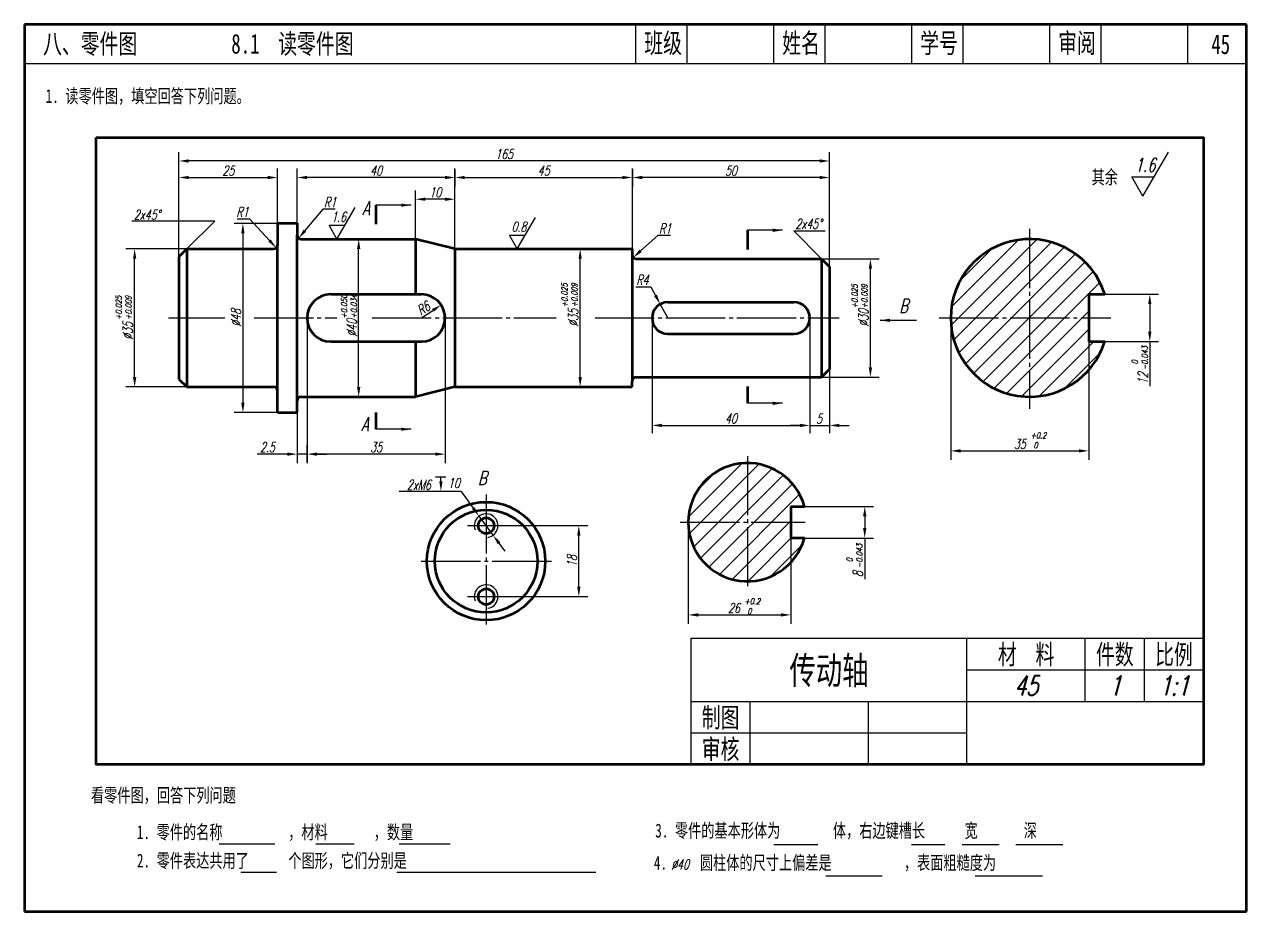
# Model space of a CAD drawing. Header units: millimetres. Extents: x -523 to 1030, y -411 to 275.
# Drawn here: x -522.6 to -212.6, y -325.6 to -100.6 of the extents above; entities that cross this region are included whole.
import ezdxf
from ezdxf.enums import TextEntityAlignment as Align

# ---------------------------------------------------------------- set-up
doc = ezdxf.new("R2010")
doc.units = ezdxf.units.MM
doc.header["$PDMODE"] = 33
doc.header["$PDSIZE"] = 1.5
doc.linetypes.add('myCENTER', pattern=[18, 15, -1, 1, -1])
for name, color, linetype, lineweight in [('中心线', 7, 'myCENTER', 25), ('剖面线', 7, 'Continuous', 25), ('尺寸', 7, 'Continuous', 25), ('文字', 7, 'Continuous', 25), ('标注', 7, 'Continuous', 25), ('标题文字', 7, 'Continuous', 25), ('粗实线', 7, 'Continuous', 50), ('细实线', 7, 'Continuous', 25)]:
    doc.layers.add(name, color=color, linetype=linetype, lineweight=lineweight)
doc.styles.add('上下标-1.5号', font='txt.shx', dxfattribs={"width": 0.7, "oblique": 15, "height": 1.5})
doc.styles.add('字母标注-2.5号', font='txt.shx', dxfattribs={"width": 0.7, "oblique": 15, "height": 2.5})
doc.styles.add('字母标注-3.5号', font='txt.shx', dxfattribs={"width": 0.7, "oblique": 15, "height": 3.5})
doc.styles.add('尺寸文字1-2.5号', font='txt.shx', dxfattribs={"width": 0.7, "oblique": 15, "height": 2.5})
doc.styles.add('标题汉字1-5号', font='SimSun.ttf', dxfattribs={"width": 0.7, "height": 5})
doc.styles.add('标题汉字2-3.5号', font='SimSun.ttf', dxfattribs={"width": 0.7, "height": 3.5})
doc.dimstyles.new('ISO-25', dxfattribs={"dimtxt": 3.5, "dimasz": 2.5, "dimexe": 2.25, "dimexo": 0, "dimgap": 0.5, "dimtad": 1, "dimdsep": 46, "dimtxsty": '尺寸文字1-2.5号', "dimcen": 2.5, "dimadec": 0, "dimazin": 0, "dimtfac": 1, "dimtmove": 0, "dimatfit": 2, "dimfxl": 0, "dimarcsym": 0})
doc.dimstyles.new('尺寸25', dxfattribs={"dimtxt": 2.5, "dimasz": 2.5, "dimexe": 2, "dimexo": 0, "dimgap": 0.5, "dimtad": 1, "dimdec": 0, "dimdsep": 46, "dimtxsty": '尺寸文字1-2.5号', "dimcen": 0, "dimadec": 0, "dimazin": 0, "dimtol": 1, "dimtp": 0.039, "dimtfac": 0.6, "dimtdec": 3, "dimtmove": 0, "dimatfit": 3, "dimfxl": 0, "dimarcsym": 0})
doc.dimstyles.new('水平标注25', dxfattribs={"dimtxt": 2.5, "dimasz": 2.5, "dimexe": 2, "dimexo": 0, "dimgap": 0.5, "dimtad": 1, "dimtih": 1, "dimtoh": 1, "dimdec": 0, "dimzin": 0, "dimdsep": 46, "dimtxsty": '尺寸文字1-2.5号', "dimcen": 0, "dimadec": 0, "dimazin": 0, "dimtfac": 1, "dimtdec": 0, "dimtmove": 1, "dimatfit": 2, "dimfxl": 0, "dimtolj": 1, "dimtzin": 0, "dimarcsym": 0})
pattern_1 = [(45, (-1588.9036, -948.3396), (-2.245064, 2.245064), [])]

# ---------------------------------------------------------------- blocks, each defined once
blk = doc.blocks.new('*D25')
at = {"layer": 'Defpoints', "color": 0}
for p in [(-494.66, -157.55), (-481.42, -157.55), (-481.42, -192.55)]:
    blk.add_point(p, dxfattribs=at)
at = {"layer": '尺寸', "color": 0, "lineweight": -2}
for p, q in [((-481.42, -157.55), (-496.91, -157.55)), ((-494.66, -190.05), (-494.66, -160.05)), ((-481.42, -192.55), (-496.91, -192.55))]:
    blk.add_line(p, q, dxfattribs=at)
at = {"layer": '尺寸', "color": 0}
for points in [[(-495.08, -160.05), (-494.24, -160.05), (-494.66, -157.55)], [(-495.08, -190.05), (-494.24, -190.05), (-494.66, -192.55)]]:
    blk.add_solid(points, dxfattribs=at)
at = {"layer": '尺寸', "color": 0, "insert": (-496.41, -178.36), "char_height": 2.5, "attachment_point": 5, "rotation": 90, "style": '尺寸文字1-2.5号'}
blk.add_mtext('%%c35', dxfattribs=at)
blk = doc.blocks.new('*D26')
at = {"layer": 'Defpoints', "color": 0}
for p in [(-458.42, -151.05), (-467.21, -199.05), (-458.42, -199.05)]:
    blk.add_point(p, dxfattribs=at)
at = {"layer": '尺寸', "color": 0, "lineweight": -2}
for p, q in [((-458.42, -151.05), (-469.46, -151.05)), ((-467.21, -153.55), (-467.21, -196.55)), ((-458.42, -199.05), (-469.46, -199.05))]:
    blk.add_line(p, q, dxfattribs=at)
at = {"layer": '尺寸', "color": 0}
for points in [[(-467.62, -153.55), (-466.79, -153.55), (-467.21, -151.05)], [(-467.62, -196.55), (-466.79, -196.55), (-467.21, -199.05)]]:
    blk.add_solid(points, dxfattribs=at)
at = {"layer": '尺寸', "color": 0, "insert": (-468.96, -175.05), "char_height": 2.5, "attachment_point": 5, "rotation": 90, "style": '尺寸文字1-2.5号'}
blk.add_mtext('%%c48', dxfattribs=at)
blk = doc.blocks.new('*D27')
at = {"layer": 'Defpoints', "color": 0}
for p in [(-368.17, -159.72), (-367.42, -159.05)]:
    blk.add_point(p, dxfattribs=at)
at = {"layer": '尺寸', "color": 0, "lineweight": -2}
for p, q in [((-361.96, -154.13), (-366.31, -158.04)), ((-358.75, -154.13), (-361.96, -154.13))]:
    blk.add_line(p, q, dxfattribs=at)
at = {"layer": '尺寸', "color": 0}
blk.add_solid([(-366.59, -157.73), (-366.03, -158.35), (-368.17, -159.72)], dxfattribs=at)
at = {"layer": '尺寸', "color": 0, "insert": (-360.1, -152.38), "char_height": 2.5, "attachment_point": 5, "style": '尺寸文字1-2.5号'}
blk.add_mtext('\\A1;R1', dxfattribs=at)
blk = doc.blocks.new('*D28')
at = {"layer": 'Defpoints', "color": 0}
for p in [(-423.42, -144.94), (-423.42, -155.05), (-413.42, -157.55)]:
    blk.add_point(p, dxfattribs=at)
at = {"layer": '尺寸', "color": 0, "lineweight": -2}
for p, q in [((-423.42, -155.05), (-423.42, -142.69)), ((-415.92, -144.94), (-420.92, -144.94)), ((-413.42, -157.55), (-413.42, -142.69))]:
    blk.add_line(p, q, dxfattribs=at)
at = {"layer": '尺寸', "color": 0}
for points in [[(-420.92, -144.52), (-420.92, -145.35), (-423.42, -144.94)], [(-415.92, -144.52), (-415.92, -145.35), (-413.42, -144.94)]]:
    blk.add_solid(points, dxfattribs=at)
at = {"layer": '尺寸', "color": 0, "insert": (-418.42, -143.19), "char_height": 2.5, "attachment_point": 5, "style": '尺寸文字1-2.5号'}
blk.add_mtext('10', dxfattribs=at)
blk = doc.blocks.new('*D29')
at = {"layer": 'Defpoints', "color": 0}
for p in [(-453.42, -139.43), (-413.42, -142.94), (-453.42, -151.05)]:
    blk.add_point(p, dxfattribs=at)
at = {"layer": '尺寸', "color": 0, "lineweight": -2}
for p, q in [((-453.42, -151.05), (-453.42, -137.18)), ((-415.92, -139.43), (-450.92, -139.43)), ((-413.42, -142.94), (-413.42, -137.18))]:
    blk.add_line(p, q, dxfattribs=at)
at = {"layer": '尺寸', "color": 0}
for points in [[(-450.92, -139.01), (-450.92, -139.84), (-453.42, -139.43)], [(-415.92, -139.01), (-415.92, -139.84), (-413.42, -139.43)]]:
    blk.add_solid(points, dxfattribs=at)
at = {"layer": '尺寸', "color": 0, "insert": (-433.42, -137.68), "char_height": 2.5, "attachment_point": 5, "style": '尺寸文字1-2.5号'}
blk.add_mtext('40', dxfattribs=at)
blk = doc.blocks.new('*D30')
at = {"layer": 'Defpoints', "color": 0}
for p in [(-413.42, -137.43), (-368.42, -139.43), (-368.42, -157.55)]:
    blk.add_point(p, dxfattribs=at)
at = {"layer": '尺寸', "color": 0, "lineweight": -2}
for p, q in [((-413.42, -137.43), (-413.42, -141.68)), ((-410.92, -139.43), (-370.92, -139.43)), ((-368.42, -157.55), (-368.42, -137.18))]:
    blk.add_line(p, q, dxfattribs=at)
at = {"layer": '尺寸', "color": 0}
for points in [[(-410.92, -139.01), (-410.92, -139.84), (-413.42, -139.43)], [(-370.92, -139.01), (-370.92, -139.84), (-368.42, -139.43)]]:
    blk.add_solid(points, dxfattribs=at)
at = {"layer": '尺寸', "color": 0, "insert": (-390.92, -137.68), "char_height": 2.5, "attachment_point": 5, "style": '尺寸文字1-2.5号'}
blk.add_mtext('45', dxfattribs=at)
blk = doc.blocks.new('*D31')
at = {"layer": 'Defpoints', "color": 0}
for p in [(-458.42, -139.43), (-458.42, -151.05), (-483.42, -159.55)]:
    blk.add_point(p, dxfattribs=at)
at = {"layer": '尺寸', "color": 0, "lineweight": -2}
for p, q in [((-483.42, -159.55), (-483.42, -137.18)), ((-480.92, -139.43), (-460.92, -139.43)), ((-458.42, -151.05), (-458.42, -137.18))]:
    blk.add_line(p, q, dxfattribs=at)
at = {"layer": '尺寸', "color": 0}
for points in [[(-480.92, -139.01), (-480.92, -139.84), (-483.42, -139.43)], [(-460.92, -139.01), (-460.92, -139.84), (-458.42, -139.43)]]:
    blk.add_solid(points, dxfattribs=at)
at = {"layer": '尺寸', "color": 0, "insert": (-470.92, -137.68), "char_height": 2.5, "attachment_point": 5, "style": '尺寸文字1-2.5号'}
blk.add_mtext('25', dxfattribs=at)
blk = doc.blocks.new('*D32')
at = {"layer": 'Defpoints', "color": 0}
for p in [(-437.84, -155.05), (-436.62, -155.05), (-435.4, -195.05)]:
    blk.add_point(p, dxfattribs=at)
at = {"layer": '尺寸', "color": 0, "lineweight": -2}
for p, q in [((-436.62, -155.05), (-440.09, -155.05)), ((-437.84, -192.55), (-437.84, -157.55)), ((-435.4, -195.05), (-440.09, -195.05))]:
    blk.add_line(p, q, dxfattribs=at)
at = {"layer": '尺寸', "color": 0}
for points in [[(-438.25, -157.55), (-437.42, -157.55), (-437.84, -155.05)], [(-438.25, -192.55), (-437.42, -192.55), (-437.84, -195.05)]]:
    blk.add_solid(points, dxfattribs=at)
at = {"layer": '尺寸', "color": 0, "insert": (-439.59, -177.59), "char_height": 2.5, "attachment_point": 5, "rotation": 90, "style": '尺寸文字1-2.5号'}
blk.add_mtext('%%c40', dxfattribs=at)
blk = doc.blocks.new('*D33')
at = {"layer": 'Defpoints', "color": 0}
for p in [(-382.18, -157.55), (-381.66, -157.55), (-383.49, -192.55)]:
    blk.add_point(p, dxfattribs=at)
at = {"layer": '尺寸', "color": 0, "lineweight": -2}
for p, q in [((-382.18, -157.55), (-379.41, -157.55)), ((-381.66, -190.05), (-381.66, -160.05)), ((-383.49, -192.55), (-379.41, -192.55))]:
    blk.add_line(p, q, dxfattribs=at)
at = {"layer": '尺寸', "color": 0}
for points in [[(-382.07, -160.05), (-381.24, -160.05), (-381.66, -157.55)], [(-382.07, -190.05), (-381.24, -190.05), (-381.66, -192.55)]]:
    blk.add_solid(points, dxfattribs=at)
at = {"layer": '尺寸', "color": 0, "insert": (-383.41, -175.05), "char_height": 2.5, "attachment_point": 5, "rotation": 90, "style": '尺寸文字1-2.5号'}
blk.add_mtext('%%C35', dxfattribs=at)
blk = doc.blocks.new('*D34')
at = {"layer": 'Defpoints', "color": 0}
for p in [(-450.92, -175.05), (-453.42, -199.05), (-453.42, -209.59)]:
    blk.add_point(p, dxfattribs=at)
at = {"layer": '尺寸', "color": 0, "lineweight": -2}
for p, q in [((-450.92, -175.05), (-450.92, -211.84)), ((-453.42, -199.05), (-453.42, -211.84)), ((-455.92, -209.59), (-463.59, -209.59)), ((-450.92, -209.59), (-453.42, -209.59)), ((-448.42, -209.59), (-445.92, -209.59))]:
    blk.add_line(p, q, dxfattribs=at)
at = {"layer": '尺寸', "color": 0}
for points in [[(-455.92, -209.17), (-455.92, -210), (-453.42, -209.59)], [(-448.42, -209.17), (-448.42, -210), (-450.92, -209.59)]]:
    blk.add_solid(points, dxfattribs=at)
at = {"layer": '尺寸', "color": 0, "insert": (-461.01, -207.84), "char_height": 2.5, "attachment_point": 5, "style": '尺寸文字1-2.5号'}
blk.add_mtext('2.5', dxfattribs=at)
blk = doc.blocks.new('*D35')
at = {"layer": 'Defpoints', "color": 0}
for p in [(-415.92, -175.05), (-450.92, -209.59), (-450.92, -211.59)]:
    blk.add_point(p, dxfattribs=at)
at = {"layer": '尺寸', "color": 0, "lineweight": -2}
for p, q in [((-415.92, -175.05), (-415.92, -211.84)), ((-450.92, -211.59), (-450.92, -207.34)), ((-418.42, -209.59), (-448.42, -209.59))]:
    blk.add_line(p, q, dxfattribs=at)
at = {"layer": '尺寸', "color": 0}
for points in [[(-448.42, -209.17), (-448.42, -210), (-450.92, -209.59)], [(-418.42, -209.17), (-418.42, -210), (-415.92, -209.59)]]:
    blk.add_solid(points, dxfattribs=at)
at = {"layer": '尺寸', "color": 0, "insert": (-433.42, -207.84), "char_height": 2.5, "attachment_point": 5, "style": '尺寸文字1-2.5号'}
blk.add_mtext('35', dxfattribs=at)
blk = doc.blocks.new('*D36')
at = {"layer": 'Defpoints', "color": 0}
for p in [(-416.92, -171.74), (-421.92, -175.05)]:
    blk.add_point(p, dxfattribs=at)
at = {"layer": '尺寸', "color": 0, "lineweight": -2}
blk.add_line((-421.92, -175.05), (-419, -173.12), dxfattribs=at)
at = {"layer": '尺寸', "color": 0}
blk.add_solid([(-419.23, -172.77), (-418.77, -173.47), (-416.92, -171.74)], dxfattribs=at)
at = {"layer": '尺寸', "color": 0, "insert": (-421.43, -172.62), "char_height": 2.5, "attachment_point": 5, "rotation": 33.4229, "style": '尺寸文字1-2.5号'}
blk.add_mtext('R6', dxfattribs=at)
blk = doc.blocks.new('*D37')
at = {"layer": 'Defpoints', "color": 0}
for p in [(-368.42, -137.43), (-368.42, -139.43), (-318.42, -162.05)]:
    blk.add_point(p, dxfattribs=at)
at = {"layer": '尺寸', "color": 0, "lineweight": -2}
for p, q in [((-368.42, -137.43), (-368.42, -141.68)), ((-320.92, -139.43), (-365.92, -139.43)), ((-318.42, -162.05), (-318.42, -137.18))]:
    blk.add_line(p, q, dxfattribs=at)
at = {"layer": '尺寸', "color": 0}
for points in [[(-365.92, -139.01), (-365.92, -139.84), (-368.42, -139.43)], [(-320.92, -139.01), (-320.92, -139.84), (-318.42, -139.43)]]:
    blk.add_solid(points, dxfattribs=at)
at = {"layer": '尺寸', "color": 0, "insert": (-343.42, -137.68), "char_height": 2.5, "attachment_point": 5, "style": '尺寸文字1-2.5号'}
blk.add_mtext('50', dxfattribs=at)
blk = doc.blocks.new('*D24')
at = {"layer": 'Defpoints', "color": 0}
for p in [(-483.42, -135.23), (-483.42, -137.43), (-318.42, -137.43)]:
    blk.add_point(p, dxfattribs=at)
at = {"layer": '尺寸', "color": 0, "lineweight": -2}
for p, q in [((-483.42, -137.43), (-483.42, -132.98)), ((-318.42, -137.43), (-318.42, -132.98)), ((-320.92, -135.23), (-480.92, -135.23))]:
    blk.add_line(p, q, dxfattribs=at)
at = {"layer": '尺寸', "color": 0}
for points in [[(-480.92, -134.81), (-480.92, -135.65), (-483.42, -135.23)], [(-320.92, -134.81), (-320.92, -135.65), (-318.42, -135.23)]]:
    blk.add_solid(points, dxfattribs=at)
at = {"layer": '尺寸', "color": 0, "insert": (-400.92, -133.48), "char_height": 2.5, "attachment_point": 5, "style": '尺寸文字1-2.5号'}
blk.add_mtext('165', dxfattribs=at)
blk = doc.blocks.new('*D38')
at = {"layer": 'Defpoints', "color": 0}
for p in [(-320.42, -160.05), (-308.03, -160.05), (-320.42, -190.05)]:
    blk.add_point(p, dxfattribs=at)
at = {"layer": '尺寸', "color": 0, "lineweight": -2}
for p, q in [((-320.42, -160.05), (-305.78, -160.05)), ((-308.03, -187.55), (-308.03, -162.55)), ((-320.42, -190.05), (-305.78, -190.05))]:
    blk.add_line(p, q, dxfattribs=at)
at = {"layer": '尺寸', "color": 0}
for points in [[(-308.45, -162.55), (-307.61, -162.55), (-308.03, -160.05)], [(-308.45, -187.55), (-307.61, -187.55), (-308.03, -190.05)]]:
    blk.add_solid(points, dxfattribs=at)
at = {"layer": '尺寸', "color": 0, "insert": (-309.78, -175.05), "char_height": 2.5, "attachment_point": 5, "rotation": 90, "style": '尺寸文字1-2.5号'}
blk.add_mtext('%%C30', dxfattribs=at)
blk = doc.blocks.new('*D39')
at = {"layer": 'Defpoints', "color": 0}
for p in [(-287.66, -175.05), (-252.66, -181.05), (-252.66, -208.76)]:
    blk.add_point(p, dxfattribs=at)
at = {"layer": '尺寸', "color": 0, "lineweight": -2}
for p, q in [((-287.66, -175.05), (-287.66, -211.01)), ((-252.66, -181.05), (-252.66, -211.01)), ((-285.16, -208.76), (-255.16, -208.76))]:
    blk.add_line(p, q, dxfattribs=at)
at = {"layer": '尺寸', "color": 0}
for points in [[(-285.16, -208.35), (-285.16, -209.18), (-287.66, -208.76)], [(-255.16, -208.35), (-255.16, -209.18), (-252.66, -208.76)]]:
    blk.add_solid(points, dxfattribs=at)
at = {"layer": '尺寸', "color": 0, "insert": (-270.16, -207.01), "char_height": 2.5, "attachment_point": 5, "style": '尺寸文字1-2.5号'}
blk.add_mtext('35', dxfattribs=at)
blk = doc.blocks.new('*D40')
at = {"layer": 'Defpoints', "color": 0}
for p in [(-248.58, -169.05), (-237.17, -169.05), (-248.58, -181.05)]:
    blk.add_point(p, dxfattribs=at)
at = {"layer": '尺寸', "color": 0, "lineweight": -2}
for p, q in [((-248.58, -169.05), (-234.92, -169.05)), ((-237.17, -171.55), (-237.17, -178.55)), ((-248.58, -181.05), (-234.92, -181.05)), ((-237.17, -181.05), (-237.17, -192.32))]:
    blk.add_line(p, q, dxfattribs=at)
at = {"layer": '尺寸', "color": 0}
for points in [[(-237.58, -171.55), (-236.75, -171.55), (-237.17, -169.05)], [(-237.58, -178.55), (-236.75, -178.55), (-237.17, -181.05)]]:
    blk.add_solid(points, dxfattribs=at)
at = {"layer": '尺寸', "color": 0, "insert": (-238.92, -190.38), "char_height": 2.5, "attachment_point": 5, "rotation": 90, "style": '尺寸文字1-2.5号'}
blk.add_mtext('12', dxfattribs=at)
blk = doc.blocks.new('*D41')
at = {"layer": 'Defpoints', "color": 0}
for p in [(-354.22, -226.86), (-328.22, -230.86), (-328.22, -250.37)]:
    blk.add_point(p, dxfattribs=at)
at = {"layer": '尺寸', "color": 0, "lineweight": -2}
for p, q in [((-354.22, -226.86), (-354.22, -252.62)), ((-328.22, -230.86), (-328.22, -252.62)), ((-351.72, -250.37), (-330.72, -250.37))]:
    blk.add_line(p, q, dxfattribs=at)
at = {"layer": '尺寸', "color": 0}
for points in [[(-351.72, -249.95), (-351.72, -250.79), (-354.22, -250.37)], [(-330.72, -249.95), (-330.72, -250.79), (-328.22, -250.37)]]:
    blk.add_solid(points, dxfattribs=at)
at = {"layer": '尺寸', "color": 0, "insert": (-342.64, -248.62), "char_height": 2.5, "attachment_point": 5, "style": '尺寸文字1-2.5号'}
blk.add_mtext('26', dxfattribs=at)
blk = doc.blocks.new('*D42')
at = {"layer": 'Defpoints', "color": 0}
for p in [(-324.76, -222.86), (-324.76, -230.86), (-309.47, -230.86)]:
    blk.add_point(p, dxfattribs=at)
at = {"layer": '尺寸', "color": 0, "lineweight": -2}
for p, q in [((-324.76, -222.86), (-307.22, -222.86)), ((-309.47, -225.36), (-309.47, -228.36)), ((-324.76, -230.86), (-307.22, -230.86)), ((-309.47, -230.86), (-309.47, -241.34))]:
    blk.add_line(p, q, dxfattribs=at)
at = {"layer": '尺寸', "color": 0}
for points in [[(-309.89, -225.36), (-309.05, -225.36), (-309.47, -222.86)], [(-309.89, -228.36), (-309.05, -228.36), (-309.47, -230.86)]]:
    blk.add_solid(points, dxfattribs=at)
at = {"layer": '尺寸', "color": 0, "insert": (-311.22, -240.03), "char_height": 2.5, "attachment_point": 5, "rotation": 90, "style": '尺寸文字1-2.5号'}
blk.add_mtext('8', dxfattribs=at)
blk = doc.blocks.new('*D43')
at = {"layer": 'Defpoints', "color": 0}
for p in [(-401, -227.73), (-381.99, -227.73), (-400.72, -245.73)]:
    blk.add_point(p, dxfattribs=at)
at = {"layer": '尺寸', "color": 0, "lineweight": -2}
for p, q in [((-401, -227.73), (-379.74, -227.73)), ((-381.99, -243.23), (-381.99, -230.23)), ((-400.72, -245.73), (-379.74, -245.73))]:
    blk.add_line(p, q, dxfattribs=at)
at = {"layer": '尺寸', "color": 0}
for points in [[(-382.41, -230.23), (-381.57, -230.23), (-381.99, -227.73)], [(-382.41, -243.23), (-381.57, -243.23), (-381.99, -245.73)]]:
    blk.add_solid(points, dxfattribs=at)
at = {"layer": '尺寸', "color": 0, "insert": (-383.74, -236.73), "char_height": 2.5, "attachment_point": 5, "rotation": 90, "style": '尺寸文字1-2.5号'}
blk.add_mtext('18', dxfattribs=at)
blk = doc.blocks.new('*D44')
at = {"layer": 'Defpoints', "color": 0}
for p in [(-407.28, -225.31), (-403.73, -230.15)]:
    blk.add_point(p, dxfattribs=at)
at = {"layer": '尺寸', "color": 0, "lineweight": -2}
for p, q in [((-411.86, -219.08), (-408.76, -223.3)), ((-403.73, -230.15), (-407.28, -225.31)), ((-402.25, -232.16), (-400.77, -234.18))]:
    blk.add_line(p, q, dxfattribs=at)
at = {"layer": '尺寸', "color": 0}
for points in [[(-408.42, -223.05), (-409.1, -223.54), (-407.28, -225.31)], [(-401.92, -231.92), (-402.59, -232.41), (-403.73, -230.15)]]:
    blk.add_solid(points, dxfattribs=at)
blk = doc.blocks.new('*D94')
at = {"layer": 'Defpoints', "color": 0}
for p in [(-459.42, -156.55), (-458.75, -157.29)]:
    blk.add_point(p, dxfattribs=at)
at = {"layer": '尺寸', "color": 0, "lineweight": -2}
for p, q in [((-468.7, -149.92), (-465.49, -149.92)), ((-465.49, -149.92), (-460.44, -155.44))]:
    blk.add_line(p, q, dxfattribs=at)
at = {"layer": '尺寸', "color": 0}
blk.add_solid([(-460.13, -155.16), (-460.74, -155.72), (-458.75, -157.29)], dxfattribs=at)
at = {"layer": '尺寸', "color": 0, "insert": (-467.34, -148.17), "char_height": 2.5, "attachment_point": 5, "style": '尺寸文字1-2.5号'}
blk.add_mtext('\\A1;R1', dxfattribs=at)
blk = doc.blocks.new('*D95')
at = {"layer": 'Defpoints', "color": 0}
for p in [(-453.06, -154.82), (-452.42, -154.05)]:
    blk.add_point(p, dxfattribs=at)
at = {"layer": '尺寸', "color": 0, "lineweight": -2}
for p, q in [((-446.97, -147.45), (-451.47, -152.89)), ((-443.76, -147.45), (-446.97, -147.45))]:
    blk.add_line(p, q, dxfattribs=at)
at = {"layer": '尺寸', "color": 0}
blk.add_solid([(-451.79, -152.63), (-451.15, -153.16), (-453.06, -154.82)], dxfattribs=at)
at = {"layer": '尺寸', "color": 0, "insert": (-445.12, -145.7), "char_height": 2.5, "attachment_point": 5, "style": '尺寸文字1-2.5号'}
blk.add_mtext('\\A1;R1', dxfattribs=at)
blk = doc.blocks.new('*D96')
at = {"layer": 'Defpoints', "color": 0}
for p in [(-361.34, -171.54), (-359.42, -175.05)]:
    blk.add_point(p, dxfattribs=at)
at = {"layer": '尺寸', "color": 0, "lineweight": -2}
for p, q in [((-367.52, -167.14), (-363.73, -167.14)), ((-363.73, -167.14), (-362.53, -169.34)), ((-359.42, -175.05), (-361.34, -171.54))]:
    blk.add_line(p, q, dxfattribs=at)
at = {"layer": '尺寸', "color": 0}
blk.add_solid([(-362.17, -169.14), (-362.9, -169.54), (-361.34, -171.54)], dxfattribs=at)
at = {"layer": '尺寸', "color": 0, "insert": (-365.87, -165.39), "char_height": 2.5, "attachment_point": 5, "style": '尺寸文字1-2.5号'}
blk.add_mtext('\\A1;R4', dxfattribs=at)
blk = doc.blocks.new('*D97')
at = {"layer": 'Defpoints', "color": 0}
for p in [(-363.42, -175.05), (-323.42, -175.05), (-323.42, -202.3)]:
    blk.add_point(p, dxfattribs=at)
at = {"layer": '尺寸', "color": 0, "lineweight": -2}
for p, q in [((-363.42, -175.05), (-363.42, -204.3)), ((-323.42, -175.05), (-323.42, -204.3)), ((-360.92, -202.3), (-325.92, -202.3))]:
    blk.add_line(p, q, dxfattribs=at)
at = {"layer": '尺寸', "color": 0}
for points in [[(-360.92, -201.89), (-360.92, -202.72), (-363.42, -202.3)], [(-325.92, -201.89), (-325.92, -202.72), (-323.42, -202.3)]]:
    blk.add_solid(points, dxfattribs=at)
at = {"layer": '尺寸', "color": 0, "insert": (-343.42, -200.55), "char_height": 2.5, "attachment_point": 5, "style": '尺寸文字1-2.5号'}
blk.add_mtext('\\A1;40', dxfattribs=at)
blk = doc.blocks.new('*D98')
at = {"layer": 'Defpoints', "color": 0}
for p in [(-323.42, -175.05), (-318.42, -188.05), (-318.42, -202.3)]:
    blk.add_point(p, dxfattribs=at)
at = {"layer": '尺寸', "color": 0, "lineweight": -2}
for p, q in [((-323.42, -175.05), (-323.42, -204.3)), ((-318.42, -188.05), (-318.42, -204.3)), ((-325.92, -202.3), (-328.42, -202.3)), ((-323.42, -202.3), (-318.42, -202.3)), ((-315.92, -202.3), (-313.42, -202.3))]:
    blk.add_line(p, q, dxfattribs=at)
at = {"layer": '尺寸', "color": 0}
for points in [[(-325.92, -201.89), (-325.92, -202.72), (-323.42, -202.3)], [(-315.92, -201.89), (-315.92, -202.72), (-318.42, -202.3)]]:
    blk.add_solid(points, dxfattribs=at)
at = {"layer": '尺寸', "color": 0, "insert": (-321.08, -200.59), "char_height": 2.5, "attachment_point": 5, "style": '尺寸文字1-2.5号'}
blk.add_mtext('\\A1;5', dxfattribs=at)

msp = doc.modelspace()

# ---------------------------------------------------------------- hatches: boundary and pattern name
at = {"layer": '剖面线'}
h = msp.add_hatch(dxfattribs=at)
h.set_pattern_fill('ANSI31', color=256, style=0)
h.set_pattern_definition(pattern_1)
h.paths.add_polyline_path([(-248.585, -181.048), (-252.664, -181.048), (-252.664, -169.048), (-248.585, -169.048, 6.5131307)])
h = msp.add_hatch(dxfattribs=at)
h.set_pattern_fill('ANSI31', color=256, style=0)
h.set_pattern_definition(pattern_1)
h.paths.add_polyline_path([(-328.22, -222.859), (-324.763, -222.859, 7.3642081), (-324.763, -230.859), (-328.22, -230.859)])

# ---------------------------------------------------------------- linework, layer by layer
at = {"layer": '中心线'}
for p, q in [((-267.664, -152.452), (-267.664, -198.105)), ((-486.091, -175.048), (-471.747, -175.048)), ((-464.336, -175.048), (-443.34, -175.048)), ((-434.448, -175.048), (-387.763, -175.048)), ((-377.882, -175.048), (-315.982, -175.048)), ((-290.551, -175.048), (-247.077, -175.048)), ((-339.22, -210.072), (-339.22, -243.584)), ((-405.507, -219.79), (-405.507, -253.551)), ((-410.219, -227.73), (-400.999, -227.73)), ((-356.251, -226.859), (-324.573, -226.859)), ((-421.953, -236.73), (-388.427, -236.73)), ((-410.219, -245.73), (-400.72, -245.73))]:
    msp.add_line(p, q, dxfattribs=at)
at = {"layer": '尺寸'}
for p, q in [((-474.352, -150.477), (-495.353, -150.477)), ((-481.423, -157.548), (-474.352, -150.477)), ((-320.423, -160.048), (-327.494, -152.977)), ((-327.494, -152.977), (-319.526, -152.977)), ((-418.325, -215.376), (-415.693, -215.376)), ((-411.855, -219.078), (-427.595, -219.078))]:
    msp.add_line(p, q, dxfattribs=at)
msp.add_lwpolyline([(-416.977, -216.464), (-416.977, -215.376)], dxfattribs=at)
msp.add_solid([(-416.56, -216.464), (-416.977, -218.964), (-417.393, -216.464)], dxfattribs=at)
at = {"layer": '文字'}
for p, q in [((-473.2, -308.387), (-459.114, -308.387)), ((-448.71, -308.387), (-438.946, -308.387)), ((-427.582, -308.387), (-414.616, -308.387)), ((-332.52, -308.565), (-321.336, -308.565)), ((-297.576, -308.565), (-289.128, -308.565)), ((-284.728, -308.565), (-275.401, -308.565)), ((-271.177, -308.565), (-259.209, -308.565)), ((-467.733, -315.593), (-458.641, -315.593)), ((-428.12, -315.593), (-377.674, -315.593)), ((-319.361, -316.569), (-305.033, -316.569)), ((-281.448, -316.569), (-264.338, -316.569))]:
    msp.add_line(p, q, dxfattribs=at)
at = {"layer": '标注'}
for p, q in [((-238.92, -144.161), (-232.454, -132.961)), ((-241.749, -139.261), (-236.091, -139.261)), ((-238.92, -144.161), (-241.749, -139.261)), ((-443.337, -155.048), (-438.718, -147.048)), ((-445.357, -151.548), (-441.316, -151.548)), ((-443.337, -155.048), (-445.357, -151.548)), ((-397.596, -157.548), (-392.978, -149.548)), ((-399.617, -154.048), (-395.576, -154.048)), ((-397.596, -157.548), (-399.617, -154.048))]:
    msp.add_line(p, q, dxfattribs=at)
at = {"layer": '粗实线'}
for p, q in [((-522.618, -100.605), (-522.618, -325.605)), ((-212.618, -100.605), (-522.618, -100.605)), ((-212.618, -325.605), (-212.618, -100.605)), ((-433.449, -146.444), (-433.449, -151.281)), ((-458.423, -151.048), (-458.423, -156.548)), ((-458.423, -151.048), (-453.423, -151.048)), ((-453.423, -151.048), (-453.423, -154.048)), ((-453.423, -196.048), (-453.423, -154.048)), ((-339.22, -152.811), (-339.22, -157.648)), ((-481.423, -157.548), (-483.423, -159.548)), ((-481.423, -157.548), (-459.423, -157.548)), ((-481.423, -157.548), (-481.423, -192.548)), ((-458.423, -193.548), (-458.423, -156.548)), ((-452.423, -155.048), (-423.423, -155.048)), ((-423.423, -155.048), (-423.423, -169.048)), ((-413.423, -157.548), (-423.423, -155.048)), ((-413.423, -157.548), (-413.423, -192.548)), ((-413.423, -157.548), (-368.423, -157.548)), ((-368.423, -157.548), (-368.423, -159.048)), ((-483.423, -159.548), (-483.423, -190.548)), ((-368.423, -159.048), (-368.423, -191.048)), ((-367.423, -160.048), (-320.423, -160.048)), ((-320.423, -160.048), (-318.423, -162.048)), ((-320.423, -160.048), (-320.423, -190.048)), ((-318.423, -162.048), (-318.423, -188.048)), ((-444.923, -169.048), (-421.923, -169.048)), ((-252.664, -169.048), (-252.664, -181.048)), ((-252.664, -169.048), (-248.585, -169.048)), ((-359.423, -171.048), (-327.423, -171.048)), ((-359.423, -179.048), (-327.423, -179.048)), ((-444.923, -181.048), (-421.923, -181.048)), ((-423.423, -181.048), (-423.423, -195.048)), ((-252.664, -181.048), (-248.585, -181.048)), ((-318.423, -188.048), (-320.423, -190.048)), ((-483.423, -190.548), (-481.423, -192.548)), ((-368.423, -192.548), (-368.423, -191.048)), ((-367.423, -190.048), (-320.423, -190.048)), ((-481.423, -192.548), (-459.423, -192.548)), ((-458.423, -199.048), (-458.423, -193.548)), ((-452.423, -195.048), (-423.423, -195.048)), ((-413.423, -192.548), (-423.423, -195.048)), ((-413.423, -192.548), (-368.423, -192.548)), ((-339.22, -192.411), (-339.22, -196.692)), ((-453.423, -199.048), (-453.423, -196.048)), ((-458.423, -199.048), (-453.423, -199.048)), ((-433.449, -198.991), (-433.449, -203.273)), ((-328.22, -222.859), (-328.22, -230.859)), ((-328.22, -222.859), (-324.763, -222.859)), ((-328.22, -230.859), (-324.763, -230.859)), ((-522.618, -325.605), (-212.618, -325.605))]:
    msp.add_line(p, q, dxfattribs=at)
msp.add_lwpolyline([(-504.428, -129.294), (-223.535, -129.294), (-223.535, -288.307), (-504.428, -288.307)], close=True, dxfattribs=at)
for centre, radius in [((-405.507, -236.73), 15), ((-405.507, -236.73), 13), ((-405.507, -227.73), 2), ((-405.507, -245.73), 2)]:
    msp.add_circle(centre, radius, dxfattribs=at)
for centre, radius, start, end in [((-452.423, -154.048), 1, 180, 270), ((-459.423, -156.548), 1, 270, 0), ((-267.664, -175.048), 20, 17.4576, 342.5424), ((-367.423, -159.048), 1, 180, 270), ((-444.923, -175.048), 6, 90, 270), ((-421.923, -175.048), 6, 270, 90), ((-359.423, -175.048), 4, 90, 270), ((-327.423, -175.048), 4, 270, 90), ((-367.423, -191.048), 1, 90, 180), ((-459.423, -193.548), 1, 0, 90), ((-452.423, -196.048), 1, 90, 180), ((-339.22, -226.859), 15, 15.46601, 344.53399)]:
    msp.add_arc(centre, radius, start, end, dxfattribs=at)
at = {"layer": '细实线'}
for p, q in [((-367.618, -100.605), (-367.618, -110.605)), ((-354.618, -100.605), (-354.618, -110.605)), ((-332.618, -100.605), (-332.618, -110.605)), ((-319.618, -100.605), (-319.618, -110.605)), ((-297.618, -100.605), (-297.618, -110.605)), ((-284.618, -100.605), (-284.618, -110.605)), ((-262.618, -100.605), (-262.618, -110.605)), ((-249.618, -100.605), (-249.618, -110.605)), ((-227.618, -100.605), (-227.618, -110.605)), ((-212.618, -110.605), (-522.618, -110.605)), ((-353.535, -256.307), (-223.535, -256.307)), ((-353.535, -288.307), (-353.535, -256.307)), ((-283.535, -288.307), (-283.535, -256.307)), ((-253.535, -272.307), (-253.535, -256.307)), ((-238.535, -272.307), (-238.535, -256.307)), ((-223.535, -288.307), (-223.535, -256.307)), ((-283.535, -264.307), (-223.535, -264.307)), ((-353.535, -272.307), (-223.535, -272.307)), ((-338.535, -288.307), (-338.535, -272.307)), ((-308.535, -288.307), (-308.535, -272.307)), ((-353.535, -280.307), (-283.535, -280.307)), ((-353.535, -288.307), (-223.535, -288.307))]:
    msp.add_line(p, q, dxfattribs=at)
for centre in [(-405.507, -227.73), (-405.507, -245.73)]:
    msp.add_arc(centre, 3, 279.02651, 200.30861, dxfattribs=at)

# ---------------------------------------------------------------- texts
at = {"layer": '尺寸', "style": '标题汉字2-3.5号', "width": 0.7}
msp.add_text('其余', height=3.5, dxfattribs=at).set_placement((-251.95, -141.068))
at = {"layer": '尺寸', "oblique": 15, "width": 0.7}
for s, height, style, p in [('2x45%%D', 2.5, '尺寸文字1-2.5号', (-494.882, -150.118)), ('2x45%%D', 2.5, '尺寸文字1-2.5号', (-327.08, -152.434)), ('+0.2', 1.5, '上下标-1.5号', (-267.42, -205.581)), ('0', 1.5, '上下标-1.5号', (-266.662, -208.081)), ('2xM6', 2.5, '尺寸文字1-2.5号', (-425.611, -218.604)), ('10', 2.5, '尺寸文字1-2.5号', (-415.202, -218.176)), ('+0.2', 1.5, '上下标-1.5号', (-339.996, -247.665)), ('0', 1.5, '上下标-1.5号', (-339.238, -250.165))]:
    msp.add_text(s, height=height, dxfattribs=dict(at, style=style)).set_placement(p)
at = {"layer": '尺寸', "style": '上下标-1.5号', "oblique": 15, "width": 0.7}
for s, p in [('+0.025', (-384.868, -172.359)), ('+0.009', (-382.368, -172.359)), ('+0.025', (-311.275, -172.628)), ('+0.009', (-308.775, -172.628)), ('+0.025', (-497.962, -175.558)), ('+0.009', (-495.462, -175.558)), ('+0.050', (-440.803, -175.225)), ('+0.034', (-438.303, -175.225)), ('-0.043', (-237.682, -188.293)), ('0', (-240.182, -186.846)), ('-0.043', (-310.084, -238.463)), ('0', (-312.584, -237.016))]:
    msp.add_text(s, height=1.5, rotation=90, dxfattribs=at).set_placement(p)
at = {"layer": '文字', "style": '标题汉字2-3.5号', "width": 0.7}
for s, p in [('1. 读零件图，填空回答下列问题。', (-517.24, -120.509)), ('看零件图，回答下列问题', (-505.75, -297.852)), ('1. 零件的名称          ，材料       ，数量  ', (-494.087, -307.202)), ('3. 零件的基本形体为        体，右边键槽长      宽       深', (-362.612, -306.804)), ('2. 零件表达共用了      个图形，它们分别是', (-494.087, -314.43)), ('4.     圆柱体的尺寸上偏差是           ，表面粗糙度为', (-362.954, -314.966))]:
    msp.add_text(s, height=3.5, dxfattribs=at).set_placement(p)
at = {"layer": '文字', "style": '字母标注-2.5号', "oblique": 15, "width": 0.7}
msp.add_text('%%C40', height=2.5, dxfattribs=at).set_placement((-358.564, -314.917))
at = {"layer": '标注', "oblique": 15, "width": 0.7}
for s, height, style, p in [('1.6', 3.5, '尺寸文字1-2.5号', (-240.988, -138.016)), ('A', 3.5, '字母标注-3.5号', (-436.943, -148.938)), ('1.6', 2.5, '尺寸文字1-2.5号', (-444.814, -150.659)), ('0.8', 2.5, '尺寸文字1-2.5号', (-399.073, -153.159)), ('B', 3.5, '字母标注-3.5号', (-300.736, -173.729)), ('A', 3.5, '字母标注-3.5号', (-437.257, -203.723)), ('B', 3.5, '字母标注-3.5号', (-407.601, -217.396))]:
    msp.add_text(s, height=height, dxfattribs=dict(at, style=style)).set_placement(p)
at = {"layer": '标题文字', "style": '标题汉字1-5号', "width": 0.7}
for s, p in [('八、零件图\u3000\u3000\u3000\u3000\u30008.1  读零件图', (-517.885, -108.007)), ('班级', (-365.393, -107.841)), ('姓名', (-330.393, -107.841)), ('学号', (-295.393, -107.841)), ('审阅', (-260.393, -107.841)), ('45', (-221.562, -108.109))]:
    msp.add_text(s, height=5, dxfattribs=at).set_placement(p)
at = {"layer": '细实线', "style": '标题汉字1-5号', "width": 0.7}
for s, height, p in [('材  料', 5, (-268.535, -260.307)), ('件数', 5, (-246.035, -260.307)), ('比例', 5, (-231.035, -260.307)), ('传动轴', 7, (-318.535, -264.307)), ('制图', 5, (-346.035, -276.307)), ('审核', 5, (-346.035, -284.307))]:
    msp.add_text(s, height=height, dxfattribs=at).set_placement(p, align=Align.MIDDLE)
at = {"layer": '细实线', "style": '尺寸文字1-2.5号', "oblique": 15, "width": 0.7}
for s, p in [('45', (-268.535, -268.307)), ('1', (-246.035, -268.307)), ('1:1', (-231.035, -268.307))]:
    msp.add_text(s, height=5, dxfattribs=at).set_placement(p, align=Align.MIDDLE)

# ---------------------------------------------------------------- dimensions: what is measured, and where the dimension line sits
at = {"layer": '尺寸'}
for base, p1, p2, dimstyle, picture, middle in [((-483.423, -135.231), (-318.423, -137.427), (-483.423, -137.427), 'ISO-25', '*D24', (-400.923, -133.481)), ((-458.423, -139.427), (-483.423, -159.548), (-458.423, -151.048), 'ISO-25', '*D31', (-470.923, -137.677)), ((-453.423, -139.427), (-413.423, -142.936), (-453.423, -151.048), 'ISO-25', '*D29', (-433.423, -137.677)), ((-368.423, -139.427), (-413.423, -137.427), (-368.423, -157.548), 'ISO-25', '*D30', (-390.923, -137.677)), ((-368.423, -139.427), (-318.423, -162.048), (-368.423, -137.427), 'ISO-25', '*D37', (-343.423, -137.677)), ((-423.423, -144.936), (-413.423, -157.548), (-423.423, -155.048), 'ISO-25', '*D28', (-418.423, -143.186)), ((-453.423, -209.587), (-450.923, -175.048), (-453.423, -199.048), 'ISO-25', '*D34', (-461.008, -207.837)), ((-450.923, -209.587), (-415.923, -175.048), (-450.923, -211.587), 'ISO-25', '*D35', (-433.423, -207.837)), ((-323.423, -202.303), (-363.423, -175.048), (-323.423, -175.048), '水平标注25', '*D97', (-343.423, -200.553)), ((-252.664, -208.763), (-287.664, -175.048), (-252.664, -181.048), 'ISO-25', '*D39', (-270.164, -207.013))]:
    dim = msp.add_linear_dim(base=base, p1=p1, p2=p2, dimstyle=dimstyle, dxfattribs=at)
    dim.commit()
    dim.dimension.update_dxf_attribs({"geometry": picture, "text_midpoint": middle})
for center, mpoint, picture, middle in [((-452.423, -154.048), (-453.059, -154.82), '*D95', (-446.974, -147.445)), ((-459.423, -156.548), (-458.748, -157.286), '*D94', (-465.486, -149.923)), ((-367.423, -159.048), (-368.166, -159.718), '*D27', (-361.959, -154.126))]:
    dim = msp.add_radius_dim(center=center, mpoint=mpoint, dimstyle='水平标注25', dxfattribs=at)
    dim.commit()
    dim.dimension.update_dxf_attribs({"geometry": picture, "text_midpoint": middle, "dimtype": 164})
for base, p1, p2, text, picture, middle in [((-467.205, -199.048), (-458.423, -151.048), (-458.423, -199.048), '%%c<>', '*D26', (-468.955, -175.048)), ((-381.657, -157.548), (-383.493, -192.548), (-382.182, -157.548), '%%C<>', '*D33', (-383.407, -175.048))]:
    dim = msp.add_linear_dim(base=base, p1=p1, p2=p2, angle=90, text=text, dimstyle='ISO-25', dxfattribs=at)
    dim.commit()
    dim.dimension.update_dxf_attribs({"geometry": picture, "text_midpoint": middle})
for base, p1, p2, text, picture, middle in [((-494.661, -157.548), (-481.423, -192.548), (-481.423, -157.548), '%%c<>', '*D25', (-494.661, -178.36)), ((-437.835, -155.048), (-435.396, -195.048), (-436.622, -155.048), '%%c<>', '*D32', (-437.835, -177.592)), ((-308.03, -160.048), (-320.423, -190.048), (-320.423, -160.048), '%%C<>', '*D38', (-308.03, -175.048))]:
    dim = msp.add_linear_dim(base=base, p1=p1, p2=p2, angle=90, text=text, dimstyle='ISO-25', dxfattribs=at)
    dim.commit()
    dim.dimension.update_dxf_attribs({"geometry": picture, "text_midpoint": middle, "dimtype": 160})
for center, mpoint, dimstyle, picture, middle in [((-359.423, -175.048), (-361.336, -171.536), '水平标注25', '*D96', (-365.875, -165.395)), ((-421.923, -175.048), (-416.915, -171.744), 'ISO-25', '*D36', (-421.426, -172.624))]:
    dim = msp.add_radius_dim(center=center, mpoint=mpoint, dimstyle=dimstyle, dxfattribs=at)
    dim.commit()
    dim.dimension.update_dxf_attribs({"geometry": picture, "text_midpoint": middle})
for base, p1, p2, picture, middle in [((-237.167, -169.048), (-248.585, -181.048), (-248.585, -169.048), '*D40', (-237.167, -190.379)), ((-309.47, -230.859), (-324.763, -222.859), (-324.763, -230.859), '*D42', (-309.47, -240.03))]:
    dim = msp.add_linear_dim(base=base, p1=p1, p2=p2, angle=90, dimstyle='ISO-25', dxfattribs=at)
    dim.commit()
    dim.dimension.update_dxf_attribs({"geometry": picture, "text_midpoint": middle, "dimtype": 160})
for base, p1, p2, dimstyle, picture, middle in [((-318.423, -202.303), (-323.423, -175.048), (-318.423, -188.048), '水平标注25', '*D98', (-321.079, -202.342)), ((-328.22, -250.37), (-354.22, -226.859), (-328.22, -230.859), 'ISO-25', '*D41', (-342.641, -250.37))]:
    dim = msp.add_linear_dim(base=base, p1=p1, p2=p2, dimstyle=dimstyle, dxfattribs=at)
    dim.commit()
    dim.dimension.update_dxf_attribs({"geometry": picture, "text_midpoint": middle, "dimtype": 160})
dim = msp.add_diameter_dim_2p(p1=(-403.732, -230.148), p2=(-407.282, -225.311), text=' ', dimstyle='尺寸25', dxfattribs=at)
dim.commit()
dim.dimension.update_dxf_attribs({"geometry": '*D44', "text_midpoint": (-411.855, -219.078), "dimtype": 163})
dim = msp.add_linear_dim(base=(-381.991, -227.73), p1=(-400.72, -245.73), p2=(-400.999, -227.73), angle=90, dimstyle='ISO-25', dxfattribs=at)
dim.commit()
dim.dimension.update_dxf_attribs({"geometry": '*D43', "text_midpoint": (-383.741, -236.73)})

# ---------------------------------------------------------------- leaders
msp.add_leader([(-305.548, -175.646), (-296.354, -175.646)], dimstyle='尺寸25', override={"dimgap": 0.5, "dimtad": 0}, dxfattribs=at)
at = {"layer": '细实线'}
for points in [[(-424.517, -146.444), (-433.449, -146.444)], [(-330.288, -152.811), (-339.22, -152.811)], [(-330.288, -196.692), (-339.22, -196.692)], [(-424.517, -203.273), (-433.449, -203.273)]]:
    msp.add_leader(points, dimstyle='尺寸25', override={"dimgap": 0.5, "dimtad": 0, "dimtoh": 1}, dxfattribs=at)

doc.saveas('drawing.dxf')
